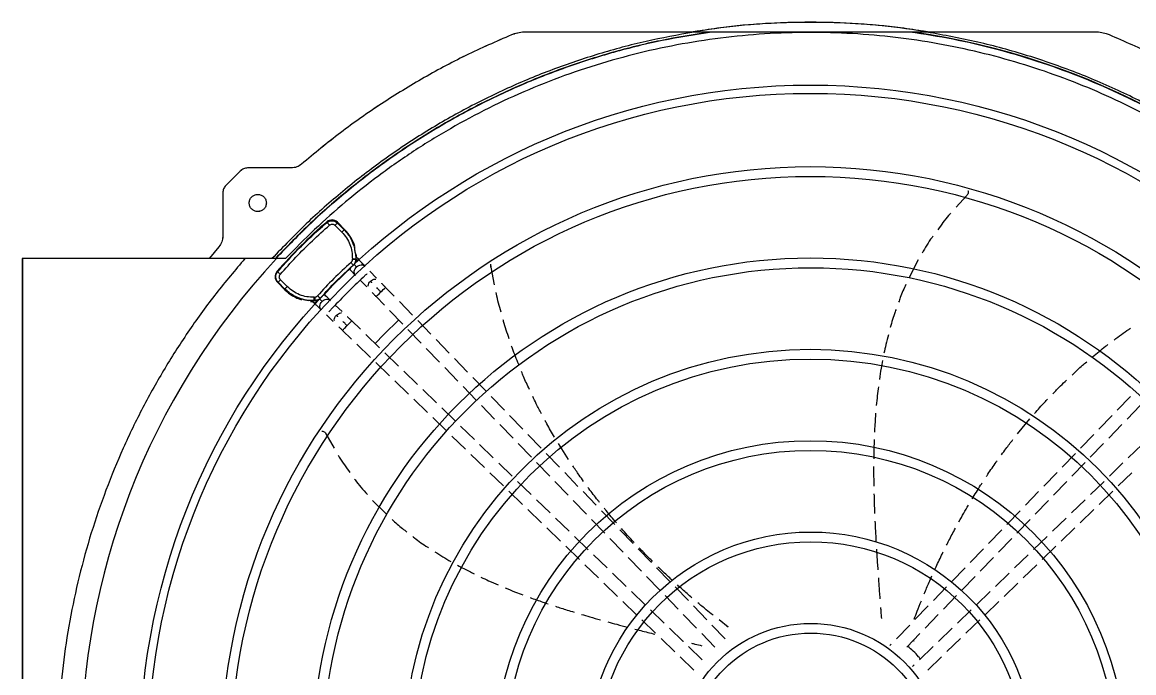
# Model space of a CAD drawing. Extents: x 5 to 331, y -33 to 175.
# Drawn here: x 110.87 to 127.45, y 65.24 to 74.94 of the extents above; entities that cross this region are included whole.
import ezdxf

# ---------------------------------------------------------------- set-up
doc = ezdxf.new("R2010")
doc.units = 0
doc.header["$MEASUREMENT"] = 0
doc.layers.get('0').update_dxf_attribs({"linetype": 'CONTINUOUS'})

msp = doc.modelspace()

# ---------------------------------------------------------------- linework, layer by layer
at = {"color": 7, "linetype": 'Continuous', "lineweight": 25}
for p, q in [((118.32955, 74.78928), (118.21006, 74.76573)), ((118.21006, 74.76573), (118.21084, 74.76573)), ((118.33033, 74.78928), (118.21084, 74.76573)), ((118.33033, 74.78928), (118.32955, 74.78928)), ((120.88704, 74.78928), (118.33033, 74.78928)), ((121.12255, 74.78928), (120.88704, 74.78928)), ((124.36323, 74.78929), (124.13639, 74.78928)), ((126.91995, 74.78928), (124.36323, 74.78928)), ((127.03944, 74.76573), (126.91995, 74.78928)), ((114.88362, 72.76383), (114.23401, 72.76383)), ((115.03688, 72.82098), (115.03766, 72.82098)), ((114.12189, 72.71772), (113.90855, 72.50437)), ((114.12267, 72.71772), (113.90933, 72.50437)), ((114.12189, 72.71772), (114.12267, 72.71772)), ((113.90933, 72.50437), (113.90855, 72.50437)), ((113.86243, 72.39304), (113.86243, 71.74342)), ((113.86243, 72.39304), (113.86321, 72.39304)), ((113.86321, 72.39304), (113.86321, 71.74342)), ((124.95526, 72.35283), (124.79747, 72.17925)), ((115.41214, 71.96044), (115.41213, 71.94897)), ((115.57256, 71.9432), (115.57246, 71.95432)), ((115.57247, 71.95432), (115.68406, 71.84273)), ((115.67273, 71.84295), (115.57256, 71.9432)), ((115.53582, 71.90878), (115.61743, 71.82709)), ((115.61743, 71.82709), (115.63752, 71.807)), ((115.68406, 71.84273), (115.67274, 71.84295)), ((113.86243, 71.74342), (113.86321, 71.74342)), ((113.80529, 71.58938), (113.6627, 71.42043)), ((113.80607, 71.58938), (113.66348, 71.42043)), ((113.80607, 71.58938), (113.80529, 71.58938)), ((115.8425, 71.48689), (115.84538, 71.40661)), ((115.8842, 71.40276), (115.85352, 71.43448)), ((110.87242, 71.4133), (110.87242, 56.59046)), ((110.87411, 71.4133), (110.87242, 71.4133)), ((110.87411, 71.4133), (110.87411, 56.59046)), ((114.19371, 71.4133), (110.87411, 71.4133)), ((113.6627, 71.42043), (113.66348, 71.42043)), ((114.6644, 71.4133), (114.19371, 71.4133)), ((114.79905, 71.4133), (114.6644, 71.4133)), ((115.79501, 71.39888), (115.79532, 71.40832)), ((115.80566, 71.3131), (115.80955, 71.31291)), ((115.8219, 71.32582), (115.80955, 71.31291)), ((115.84508, 71.39732), (115.83451, 71.3522)), ((115.84303, 71.36276), (115.8503, 71.39707)), ((115.84539, 71.40661), (115.84508, 71.39732)), ((115.8503, 71.39707), (115.84508, 71.39732)), ((115.84538, 71.40661), (115.85097, 71.4063)), ((115.85097, 71.4063), (115.8503, 71.39707)), ((117.86208, 71.28488), (117.8585, 71.32716)), ((117.86273, 71.28488), (117.85909, 71.32755)), ((117.86273, 71.28488), (117.86208, 71.28488)), ((117.9148, 71.02404), (117.86273, 71.28488)), ((124.22939, 71.39292), (124.09828, 71.13172)), ((114.67113, 71.21943), (114.68312, 71.21996)), ((116.15505, 71.12357), (116.05704, 71.2245)), ((114.67725, 71.0591), (114.68888, 71.05952)), ((114.78884, 70.94751), (114.67725, 71.0591)), ((114.78914, 70.95935), (114.68888, 71.05952)), ((114.80512, 71.01478), (114.72342, 71.09639)), ((114.78884, 70.94751), (114.78914, 70.95935)), ((114.82521, 70.99469), (114.80512, 71.01478)), ((115.91168, 71.09162), (116.01074, 70.98962)), ((116.41859, 70.85133), (116.28993, 70.9844)), ((115.22548, 70.7867), (115.14519, 70.78958)), ((115.19725, 70.77812), (115.22894, 70.74749)), ((115.22388, 70.8369), (115.23332, 70.83719)), ((115.23476, 70.787), (115.22548, 70.7867)), ((115.22552, 70.78085), (115.22548, 70.7867)), ((115.23478, 70.78154), (115.22552, 70.78085)), ((115.27988, 70.79757), (115.23476, 70.787)), ((115.23476, 70.787), (115.23478, 70.78154)), ((115.26913, 70.78885), (115.23478, 70.78154)), ((115.30609, 70.81001), (115.319, 70.82236)), ((115.319, 70.82236), (115.31899, 70.82642)), ((115.36405, 70.86463), (115.37398, 70.8772)), ((116.14841, 70.84757), (116.27474, 70.71691)), ((116.6929, 70.56763), (116.49569, 70.7716)), ((115.64298, 70.62183), (115.54054, 70.72046)), ((116.35117, 70.63787), (116.54813, 70.43417)), ((115.40769, 70.57511), (115.50905, 70.47752)), ((115.91513, 70.35899), (115.78534, 70.48449)), ((116.9663, 70.28487), (116.76962, 70.48828)), ((115.64846, 70.34302), (115.78219, 70.21371)), ((116.19884, 70.08467), (115.99495, 70.28182)), ((116.62403, 70.35567), (116.82182, 70.15111)), ((115.86139, 70.13714), (116.06522, 69.94005)), ((117.24051, 70.00128), (117.04347, 70.20506)), ((116.48183, 69.81105), (116.27832, 70.00783)), ((116.89788, 70.07244), (117.09564, 69.86792)), ((116.14393, 69.86394), (116.34801, 69.66662)), ((117.17243, 69.7885), (117.36923, 69.58496)), ((117.51384, 69.71859), (117.31686, 69.92231)), ((116.76481, 69.53743), (116.56136, 69.73415)), ((117.78838, 69.43465), (117.59119, 69.63859)), ((116.4273, 69.58995), (116.63174, 69.39227)), ((117.04786, 69.26375), (116.8436, 69.46125)), ((117.44554, 69.50604), (117.64256, 69.30228)), ((116.71108, 69.31557), (116.91446, 69.11891)), ((118.0621, 69.15157), (117.86433, 69.35611)), ((127.39824, 69.35668), (127.20001, 69.15167)), ((117.33124, 68.98975), (117.12743, 69.18681)), ((117.71979, 69.2224), (117.91681, 69.01864)), ((127.34607, 69.01954), (127.54261, 69.2228)), ((116.99403, 69.04198), (117.19797, 68.84478)), ((118.33571, 68.86859), (118.13809, 69.07298)), ((125.71293, 68.80167), (125.8955, 69.02214)), ((127.12369, 69.07273), (126.92646, 68.86875)), ((115.40076, 68.80162), (115.5223, 68.58879)), ((117.6138, 68.71654), (117.40959, 68.91399)), ((117.99329, 68.93954), (118.19056, 68.73552)), ((118.6094, 68.58553), (118.41292, 68.78873)), ((126.84961, 68.78928), (126.65254, 68.58545)), ((127.07239, 68.73648), (127.26879, 68.93961)), ((117.27741, 68.76798), (117.48155, 68.57059)), ((117.89629, 68.44339), (117.69314, 68.63982)), ((118.26672, 68.65675), (118.4639, 68.45282)), ((119.0184, 68.41619), (118.86616, 68.65633)), ((126.79804, 68.45274), (126.99599, 68.65747)), ((127.5696, 68.64053), (127.36503, 68.44272)), ((117.56029, 68.49446), (117.76469, 68.29681)), ((118.88396, 68.30158), (118.68689, 68.50539)), ((126.57598, 68.50628), (126.37904, 68.3026)), ((118.18018, 68.1689), (117.97658, 68.36576)), ((118.5404, 68.3737), (118.73796, 68.16938)), ((126.52452, 68.16986), (126.72192, 68.37402)), ((127.2857, 68.36602), (127.08294, 68.16997)), ((117.84405, 68.22008), (118.04724, 68.02362)), ((119.15825, 68.0179), (118.96083, 68.22207)), ((126.3024, 68.22333), (126.10511, 68.01929)), ((127.21433, 68.02319), (127.41881, 68.22091)), ((118.4627, 67.89573), (118.25966, 68.09205)), ((118.81391, 68.09083), (119.01136, 67.88662)), ((126.25093, 67.88691), (126.44797, 68.0907)), ((127.00277, 68.09245), (126.79929, 67.8957)), ((116.09672, 67.8073), (116.30542, 67.60108)), ((118.12743, 67.94608), (118.33146, 67.74881)), ((118.74645, 67.62137), (118.54278, 67.8183)), ((119.08828, 67.80707), (119.28492, 67.60369)), ((119.43143, 67.73537), (119.23457, 67.93896)), ((126.02746, 67.93898), (125.83045, 67.73523)), ((125.97774, 67.60437), (126.17478, 67.80815)), ((126.7199, 67.81894), (126.51605, 67.62184)), ((126.93148, 67.7497), (127.13579, 67.94725)), ((118.41077, 67.67212), (118.61502, 67.47463)), ((119.70654, 67.45084), (119.50895, 67.65519)), ((125.75314, 67.65527), (125.55573, 67.45111)), ((126.6484, 67.47598), (126.85234, 67.67318)), ((119.0295, 67.34769), (118.82497, 67.54545)), ((119.36133, 67.52468), (119.55883, 67.32042)), ((125.70346, 67.3207), (125.9004, 67.52438)), ((126.43645, 67.54488), (126.23267, 67.34784)), ((118.69393, 67.39833), (118.89777, 67.20123)), ((119.98085, 67.16714), (119.78303, 67.37174)), ((125.47901, 67.37175), (125.28184, 67.16784)), ((126.3642, 67.2012), (126.5681, 67.39835)), ((119.31259, 67.07397), (119.10894, 67.27087)), ((119.63569, 67.24092), (119.83284, 67.03703)), ((125.4296, 67.03746), (125.62653, 67.24114)), ((126.15372, 67.2715), (125.94974, 67.07427)), ((118.97785, 67.12381), (119.18211, 66.9263)), ((119.59506, 66.80084), (119.39132, 66.99783)), ((120.25532, 66.88327), (120.05752, 67.08784)), ((125.20474, 67.0881), (125.00701, 66.8836)), ((125.87123, 66.99836), (125.66692, 66.80081)), ((126.08023, 66.92661), (126.28444, 67.12408)), ((119.26069, 66.85032), (119.46541, 66.65238)), ((119.90904, 66.95822), (120.10657, 66.75392)), ((120.52943, 66.59979), (120.33175, 66.80423)), ((124.93017, 66.80413), (124.73287, 66.60008)), ((125.15586, 66.75435), (125.35282, 66.95806)), ((125.79748, 66.65322), (126.00121, 66.85022)), ((119.87823, 66.52704), (119.67506, 66.72349)), ((120.18299, 66.67489), (120.37975, 66.47139)), ((124.88257, 66.47171), (125.07906, 66.67493)), ((125.58801, 66.72451), (125.38371, 66.52697)), ((119.54527, 66.57516), (119.74915, 66.37802)), ((120.80482, 66.31497), (120.60681, 66.51976)), ((124.6554, 66.51995), (124.45808, 66.31588)), ((125.5129, 66.37806), (125.71796, 66.57633)), ((119.82868, 66.30113), (120.03363, 66.10296)), ((120.16207, 66.25259), (119.958, 66.4499)), ((120.45694, 66.39157), (120.65417, 66.18758)), ((124.60866, 66.18842), (124.80527, 66.39177)), ((125.30486, 66.45073), (125.10024, 66.25288)), ((125.22871, 66.10328), (125.4343, 66.30206)), ((120.44436, 65.97964), (120.24081, 66.17645)), ((121.08, 66.03037), (120.88101, 66.23617)), ((124.381, 66.23617), (124.18227, 66.03064)), ((125.02187, 66.1771), (124.81717, 65.97917)), ((120.11267, 66.02654), (120.31712, 65.82885)), ((120.7298, 66.10937), (120.928, 65.90437)), ((121.40082, 65.92053), (121.26291, 66.02669)), ((124.33429, 65.90466), (124.53188, 66.10902)), ((124.9446, 65.82857), (125.15001, 66.02719)), ((120.72764, 65.70574), (120.52461, 65.90205)), ((121.00457, 65.82519), (121.20103, 65.622)), ((121.35567, 65.74526), (121.15725, 65.95048)), ((121.3782, 65.93747), (121.37764, 65.93746)), ((121.39496, 65.9248), (121.40062, 65.92053)), ((121.40062, 65.92053), (121.40082, 65.92053)), ((124.10507, 65.9508), (123.90704, 65.74599)), ((124.06103, 65.62205), (124.25787, 65.82563)), ((124.73796, 65.90259), (124.53472, 65.70608)), ((120.39759, 65.75104), (120.60213, 65.55327)), ((120.72162, 65.71156), (120.73067, 65.70935)), ((123.82953, 65.66582), (123.80781, 65.64336)), ((124.66025, 65.55362), (124.86509, 65.75169)), ((120.68242, 65.47564), (120.88755, 65.2773)), ((121.01178, 65.431), (120.80761, 65.62842)), ((124.45458, 65.62859), (124.2508, 65.43155)), ((124.37536, 65.27817), (124.57989, 65.47593)), ((124.1715, 65.35488), (124.14946, 65.33356))]:
    msp.add_line(p, q, dxfattribs=at)
at = {"color": 8, "linetype": 'Continuous', "lineweight": 25}
for p, q in [((115.41213, 71.94897), (115.44269, 71.96626)), ((114.66512, 71.18847), (114.68312, 71.21996))]:
    msp.add_line(p, q, dxfattribs=at)
at = {"color": 8, "linetype": 'Continuous', "lineweight": 25, "flags": 128}
msp.add_lwpolyline([(116.14841, 70.84757), (116.14841, 70.84757), (116.15388, 70.85277), (116.16929, 70.86761), (116.19229, 70.8898), (116.21939, 70.91598)], dxfattribs=at)
for centre, radius in [((122.62434, 64.0025), 9.99706), ((122.62434, 64.00188), 9.87436), ((122.62434, 64.0025), 8.78089), ((122.62434, 64.00188), 8.63615), ((122.62434, 64.00188), 7.41998), ((122.63053, 64.00197), 7.27453), ((122.62434, 64.00188), 6.05846), ((122.62434, 64.00188), 5.9131), ((122.62434, 64.00188), 4.69694), ((122.62434, 64.00188), 4.55158), ((122.63053, 64.00188), 3.33542), ((122.63053, 64.00197), 3.18997), ((122.63053, 64.00188), 1.9739), ((122.63053, 64.00197), 1.82845)]:
    msp.add_circle(centre, radius)
at = {"color": 7, "linetype": 'Continuous', "lineweight": 25}
for centre, radius, start, end in [((122.62946, 64.00188), 10.89215, 277.952419, 82.047581), ((119.88757, 66.74401), 6.87318, 130.627956, 139.372229), ((122.62971, 64.00188), 10.88004, 137.062968, 222.937036), ((119.88745, 66.74413), 6.11879, 132.331549, 137.668674), ((122.63053, 64.00197), 9.7676, 133.117965, 136.882174), ((122.62145, 64.00471), 8.93303, 133.375025, 136.563817)]:
    msp.add_arc(centre, radius, start, end, dxfattribs=at)
at = {"color": 8, "linetype": 'Continuous', "lineweight": 25}
for centre, radius, start, end in [((111.2766, 76.10415), 6.58279, 313.923164, 314.422739), ((105.15448, 82.39508), 15.94371, 313.947463, 314.300606), ((110.61672, 75.26928), 6.45904, 315.567191, 316.07881), ((104.53379, 81.26093), 15.57976, 315.874192, 316.235605)]:
    msp.add_arc(centre, radius, start, end, dxfattribs=at)
at = {"color": 7, "linetype": 'Continuous', "lineweight": 25}
for centre, major_axis, ratio, start_param, end_param in [((115.48899, 71.87066), (0.00447, 0.11816), 0.99886585, 5.53614472, 7.02953309), ((115.26569, 71.42542), (0.5912, -0.01099), 0.99873837, 0.30489135, 0.80335741), ((115.26569, 71.42542), (0.5912, -0.01099), 0.99873837, 0.02794612, 0.08835101), ((114.76091, 71.14257), (0.11816, 0.00449), 0.99887071, 2.39506764, 3.88845871), ((115.20615, 71.36587), (-0.01094, 0.5912), 0.99873356, 2.33832043, 2.83075235), ((115.20615, 71.36587), (-0.01094, 0.5912), 0.99873356, 3.05893313, 3.11416911)]:
    msp.add_ellipse(centre, major_axis=major_axis, ratio=ratio, start_param=start_param, end_param=end_param, dxfattribs=at)
for points, knots in [([(124.40093, 74.78928), (124.16543, 74.82351), (123.69444, 74.89196), (122.98133, 74.93613), (122.26739, 74.93613), (121.55428, 74.89196), (121.08329, 74.82351), (120.84779, 74.78928)], [0, 0, 0, 0, 0.20000006, 0.40000001, 0.59999999, 0.79999994, 1, 1, 1, 1]), ([(124.33216, 74.7961), (124.21161, 74.816), (123.86957, 74.87246), (123.29985, 74.92022), (122.62659, 74.9431), (121.95332, 74.92052), (121.38233, 74.87285), (121.03902, 74.81631), (120.91721, 74.79625)], [0, 0, 0, 0, 0.10683841, 0.30314296, 0.49944752, 0.69575221, 0.89205686, 1, 1, 1, 1]), ([(120.88704, 74.78928), (120.64844, 74.74612), (120.17125, 74.65979), (119.46839, 74.4703), (118.77896, 74.23788), (118.10671, 73.9592), (117.45442, 73.63669), (116.82509, 73.27139), (116.22126, 72.86523), (115.64648, 72.41918), (115.10005, 71.93821), (114.76433, 71.58827), (114.59647, 71.4133)], [0, 0, 0, 0, 0.09999998, 0.20000011, 0.30000004, 0.40000004, 0.50000007, 0.60000006, 0.70000007, 0.80000001, 0.90000002, 1, 1, 1, 1]), ([(121.12255, 74.78928), (120.87741, 74.75009), (120.38712, 74.6717), (119.66404, 74.49077), (118.95432, 74.26445), (118.2619, 73.98922), (117.58984, 73.6676), (116.94138, 73.30071), (116.31931, 72.89057), (115.72743, 72.43823), (115.16512, 71.94897), (114.82015, 71.59186), (114.64767, 71.4133)], [0, 0, 0, 0, 0.09999995, 0.19999994, 0.30000004, 0.39999999, 0.49999996, 0.59999997, 0.69999999, 0.8, 0.89999999, 1, 1, 1, 1]), ([(121.15101, 74.78928), (120.90504, 74.75059), (120.41311, 74.67322), (119.68751, 74.49337), (118.97524, 74.26783), (118.28029, 73.99304), (117.60575, 73.67153), (116.95489, 73.30444), (116.33052, 72.89379), (115.7365, 72.44066), (115.1722, 71.95034), (114.82608, 71.59231), (114.65302, 71.4133)], [0, 0, 0, 0, 0.1, 0.20000001, 0.29999999, 0.39999993, 0.50000004, 0.6, 0.69999999, 0.80000002, 0.90000003, 1, 1, 1, 1]), ([(114.79905, 56.59046), (114.94158, 56.44473), (115.22873, 56.15113), (115.69358, 55.73996), (116.18616, 55.34943), (116.70743, 54.98464), (117.25545, 54.64746), (117.82818, 54.34085), (118.42299, 54.06732), (119.03647, 53.82928), (119.66564, 53.62844), (120.30716, 53.46623), (120.95742, 53.34368), (121.61271, 53.26137), (122.26943, 53.2194), (122.92411, 53.21749), (123.57267, 53.25488), (124.21168, 53.33036), (124.83795, 53.4423), (125.44928, 53.58902), (126.04319, 53.7685), (126.62048, 53.97962), (127.18488, 54.22311), (127.73959, 54.50102), (128.28444, 54.81468), (128.81625, 55.16388), (129.33223, 55.54832), (129.82897, 55.96698), (130.30313, 56.4184), (130.75124, 56.9003), (131.17059, 57.41053), (131.55862, 57.94653), (131.91304, 58.50532), (132.23193, 59.08367), (132.51387, 59.67827), (132.75785, 60.2858), (132.96304, 60.90217), (133.12932, 61.52377), (133.257, 62.14703), (133.34685, 62.76927), (133.39982, 63.38744), (133.41725, 64.00188), (133.39982, 64.61632), (133.34685, 65.23448), (133.257, 65.85671), (133.12932, 66.47998), (132.96304, 67.10158), (132.75785, 67.71796), (132.51388, 68.32548), (132.23194, 68.92008), (131.91305, 69.49843), (131.55863, 70.05723), (131.1706, 70.59322), (130.75126, 71.10345), (130.30314, 71.58535), (129.82898, 72.03677), (129.33224, 72.45544), (128.81626, 72.83987), (128.28446, 73.18907), (127.73961, 73.50274), (127.18489, 73.78064), (126.62049, 74.02414), (126.0432, 74.23526), (125.4493, 74.41474), (124.83797, 74.56146), (124.21169, 74.67341), (123.57268, 74.74888), (122.92412, 74.78628), (122.26944, 74.78436), (121.61273, 74.7424), (120.95743, 74.66009), (120.30717, 74.53753), (119.66565, 74.37532), (119.03649, 74.17449), (118.423, 73.93645), (117.82819, 73.66292), (117.25546, 73.35631), (116.70744, 73.01913), (116.18617, 72.65434), (115.69359, 72.26381), (115.22873, 71.85264), (114.94158, 71.55904), (114.79905, 71.4133)], [0, 0, 0, 0, 0.01189592, 0.02396584, 0.03619649, 0.04857359, 0.06108194, 0.07373471, 0.0864717, 0.09927432, 0.11212355, 0.12500004, 0.13787625, 0.15072533, 0.16352795, 0.17626509, 0.18891813, 0.20142621, 0.21380317, 0.22603385, 0.23810393, 0.25000004, 0.2618959, 0.27396585, 0.28619652, 0.29857361, 0.31108196, 0.32373474, 0.33647171, 0.34927432, 0.36212355, 0.37500004, 0.38787624, 0.40072531, 0.41352793, 0.42626506, 0.4389181, 0.45142619, 0.46380314, 0.47603381, 0.48810388, 0.50000001, 0.51189586, 0.52396581, 0.53619649, 0.54857357, 0.56108191, 0.57373469, 0.58647168, 0.59927428, 0.6121235, 0.62499999, 0.63787621, 0.65072529, 0.66352791, 0.67626502, 0.68891805, 0.70142614, 0.71380312, 0.72603376, 0.73810387, 0.74999998, 0.76189582, 0.77396578, 0.78619645, 0.79857355, 0.81108188, 0.82373468, 0.83647168, 0.84927427, 0.86212351, 0.87499998, 0.88787621, 0.90072531, 0.91352792, 0.92626504, 0.93891808, 0.95142617, 0.96380314, 0.97603381, 0.98810396, 1, 1, 1, 1]), ([(118.21006, 74.76573), (117.98127, 74.6669), (117.5237, 74.46922), (116.86312, 74.11777), (116.22562, 73.72706), (115.61262, 73.29798), (115.22879, 72.97998), (115.03688, 72.82098)], [0, 0, 0, 0, 0.1999999, 0.39999997, 0.59999992, 0.79999992, 1, 1, 1, 1]), ([(118.21084, 74.76573), (117.98205, 74.6669), (117.52448, 74.46922), (116.8639, 74.11777), (116.2264, 73.72706), (115.61341, 73.29798), (115.22957, 72.97998), (115.03766, 72.82098)], [0, 0, 0, 0, 0.1999999, 0.39999997, 0.59999992, 0.79999992, 1, 1, 1, 1]), ([(121.15101, 74.78928), (121.14402, 74.78928), (121.1347, 74.78928), (121.1258, 74.78928), (121.12317, 74.78928), (121.12275, 74.78928), (121.12255, 74.78928)], [0, 0, 0, 0, 0.63974279, 0.8525965, 0.93200225, 1, 1, 1, 1]), ([(124.10804, 74.78928), (124.06628, 74.78928), (123.97035, 74.78928), (123.80373, 74.78928), (123.63081, 74.78928), (123.45699, 74.78928), (123.28786, 74.78928), (123.09213, 74.78928), (122.86202, 74.78928), (122.63325, 74.78928), (122.42885, 74.78928), (122.2652, 74.78928), (122.12057, 74.78928), (121.98645, 74.78928), (121.86477, 74.78928), (121.75284, 74.78928), (121.61296, 74.78928), (121.45404, 74.78928), (121.28756, 74.78928), (121.19166, 74.78928), (121.15101, 74.78928)], [0, 0, 0, 0, 0.04324317, 0.09933434, 0.16898775, 0.21860555, 0.2752728, 0.34015491, 0.4166497, 0.50809633, 0.57162648, 0.62346281, 0.67367881, 0.71796208, 0.75916534, 0.79680324, 0.83124432, 0.90075693, 0.95793437, 1, 1, 1, 1]), ([(124.10803, 53.21449), (124.32246, 53.24765), (124.75131, 53.31399), (125.3856, 53.462), (126.01043, 53.64489), (126.62307, 53.86551), (127.22148, 54.12215), (127.80348, 54.41412), (128.367, 54.74033), (128.91002, 55.09962), (129.43062, 55.49071), (129.92692, 55.9122), (130.39715, 56.36259), (130.83964, 56.84026), (131.2528, 57.34351), (131.63516, 57.87055), (131.98536, 58.41949), (132.30213, 58.98837), (132.58436, 59.57515), (132.83102, 60.17775), (133.04126, 60.79401), (133.21429, 61.42172), (133.34952, 62.05865), (133.44646, 62.70253), (133.50477, 63.35104), (133.52423, 64.00188), (133.50477, 64.65271), (133.44647, 65.30123), (133.34953, 65.9451), (133.2143, 66.58203), (133.04126, 67.20975), (132.83103, 67.826), (132.58436, 68.4286), (132.30214, 69.01539), (131.98536, 69.58427), (131.63517, 70.1332), (131.25281, 70.66024), (130.83965, 71.1635), (130.39716, 71.64117), (129.92692, 72.09156), (129.43063, 72.51305), (128.91003, 72.90414), (128.36701, 73.26343), (127.80349, 73.58964), (127.22149, 73.88161), (126.62308, 74.13825), (126.01044, 74.35887), (125.38561, 74.54176), (124.75132, 74.68977), (124.32247, 74.75611), (124.10804, 74.78928)], [0, 0, 0, 0, 0.02083334, 0.04166665, 0.06250003, 0.08333335, 0.10416665, 0.125, 0.1458333, 0.16666668, 0.18749997, 0.20833336, 0.22916668, 0.25000001, 0.27083332, 0.29166664, 0.31250001, 0.33333334, 0.35416664, 0.37499996, 0.39583334, 0.41666666, 0.43749998, 0.4583333, 0.47916665, 0.5, 0.5208333, 0.54166664, 0.5625, 0.58333332, 0.60416664, 0.62499998, 0.64583333, 0.66666665, 0.68749999, 0.70833331, 0.72916664, 0.74999997, 0.77083333, 0.79166666, 0.81249999, 0.83333331, 0.85416669, 0.875, 0.89583335, 0.91666666, 0.9375, 0.95833334, 0.97916668, 1, 1, 1, 1]), ([(124.13639, 74.78928), (124.13619, 74.78928), (124.13575, 74.78928), (124.13308, 74.78928), (124.1242, 74.78928), (124.11494, 74.78928), (124.10804, 74.78928)], [0, 0, 0, 0, 0.0693699, 0.15028831, 0.36656205, 1, 1, 1, 1]), ([(124.36324, 53.21448), (124.6161, 53.26052), (125.12182, 53.35262), (125.86566, 53.55812), (126.59399, 53.81173), (127.30241, 54.11708), (127.9876, 54.47133), (128.6461, 54.87308), (129.27465, 55.32022), (129.8701, 55.81057), (130.42952, 56.34168), (130.95009, 56.9109), (131.42925, 57.51539), (131.86461, 58.15217), (132.25399, 58.81805), (132.59546, 59.50972), (132.88733, 60.22374), (133.12813, 60.95656), (133.31668, 61.70454), (133.45203, 62.46394), (133.53351, 63.231), (133.56071, 64.00189), (133.53351, 64.77278), (133.45202, 65.53984), (133.31667, 66.29924), (133.12813, 67.04722), (132.88732, 67.78004), (132.59545, 68.49406), (132.25398, 69.18573), (131.8646, 69.85161), (131.42924, 70.48838), (130.95008, 71.09288), (130.4295, 71.6621), (129.87009, 72.1932), (129.27463, 72.68355), (128.64608, 73.1307), (127.98758, 73.53244), (127.30239, 73.8867), (126.59397, 74.19204), (125.86564, 74.44565), (125.1218, 74.65115), (124.61608, 74.74324), (124.36323, 74.78929)], [0, 0, 0, 0, 0.02500002, 0.05000002, 0.07500002, 0.10000003, 0.12499999, 0.15000004, 0.17499999, 0.20000003, 0.22500003, 0.25, 0.27500001, 0.30000002, 0.325, 0.35000002, 0.375, 0.4, 0.42500002, 0.45000001, 0.47500003, 0.50000003, 0.52499999, 0.55000001, 0.57500001, 0.6, 0.62500003, 0.65, 0.67500002, 0.70000003, 0.72500002, 0.75000002, 0.77499999, 0.80000001, 0.825, 0.85000003, 0.87500003, 0.89999998, 0.92500001, 0.95, 0.975, 1, 1, 1, 1]), ([(130.21263, 72.82098), (130.02071, 72.97998), (129.63688, 73.29798), (129.02388, 73.72706), (128.38638, 74.11777), (127.7258, 74.46922), (127.26823, 74.6669), (127.03944, 74.76573)], [0, 0, 0, 0, 0.20000021, 0.40000034, 0.60000016, 0.8000001, 1, 1, 1, 1]), ([(114.23323, 72.76383), (114.21241, 72.76161), (114.17077, 72.75717), (114.13818, 72.73087), (114.12189, 72.71772)], [0, 0, 0, 0, 0.50000166, 1, 1, 1, 1]), ([(114.23401, 72.76383), (114.21319, 72.76161), (114.17155, 72.75717), (114.13896, 72.73087), (114.12267, 72.71772)], [0, 0, 0, 0, 0.50000166, 1, 1, 1, 1]), ([(115.03688, 72.82098), (115.01377, 72.80454), (114.96755, 72.77167), (114.91108, 72.76645), (114.88284, 72.76383)], [0, 0, 0, 0, 0.50000064, 1, 1, 1, 1]), ([(115.03766, 72.82098), (115.01455, 72.80454), (114.96833, 72.77167), (114.91186, 72.76645), (114.88362, 72.76383)], [0, 0, 0, 0, 0.50000064, 1, 1, 1, 1]), ([(113.90855, 72.50437), (113.89539, 72.48808), (113.86909, 72.4555), (113.86465, 72.41386), (113.86243, 72.39304)], [0, 0, 0, 0, 0.50000041, 1, 1, 1, 1]), ([(113.90933, 72.50437), (113.89618, 72.48808), (113.86987, 72.4555), (113.86543, 72.41386), (113.86321, 72.39304)], [0, 0, 0, 0, 0.50000041, 1, 1, 1, 1]), ([(114.25674, 72.24218), (114.25866, 72.25895), (114.26252, 72.29249), (114.29214, 72.33514), (114.33449, 72.36363), (114.38486, 72.37364), (114.43523, 72.36363), (114.47758, 72.33514), (114.50721, 72.29249), (114.51106, 72.25895), (114.51299, 72.24218)], [0, 0, 0, 0, 0.12499956, 0.25000013, 0.3750003, 0.49999928, 0.6249997, 0.74999987, 0.87500044, 1, 1, 1, 1]), ([(114.38408, 72.37031), (114.40087, 72.36838), (114.43445, 72.36453), (114.4768, 72.3349), (114.50643, 72.29255), (114.51028, 72.25897), (114.51221, 72.24218)], [0, 0, 0, 0, 0.25000048, 0.50000045, 0.75000125, 1, 1, 1, 1]), ([(124.97401, 72.42505), (124.97441, 72.42423), (124.97844, 72.41604), (124.97917, 72.39786), (124.97257, 72.37282), (124.96125, 72.35974), (124.95526, 72.35283)], [0, 0, 0, 0, 0.03441779, 0.34674817, 0.65470446, 1, 1, 1, 1]), ([(114.51299, 72.24218), (114.51106, 72.22541), (114.50721, 72.19187), (114.47758, 72.14922), (114.43523, 72.12073), (114.38486, 72.11072), (114.33449, 72.12073), (114.29214, 72.14922), (114.26252, 72.19187), (114.25866, 72.22541), (114.25674, 72.24218)], [0, 0, 0, 0, 0.1250002, 0.2500007, 0.37500038, 0.50000072, 0.62499962, 0.7499993, 0.8749998, 1, 1, 1, 1]), ([(114.51221, 72.24218), (114.51028, 72.22539), (114.50643, 72.19181), (114.4768, 72.14946), (114.43445, 72.11983), (114.40087, 72.11598), (114.38408, 72.11406)], [0, 0, 0, 0, 0.25000004, 0.50000067, 0.74999968, 1, 1, 1, 1]), ([(114.68312, 71.21996), (114.75927, 71.30523), (114.91169, 71.47594), (115.15623, 71.72048), (115.32688, 71.87285), (115.41213, 71.94897)], [0, 0, 0, 0, 0.3331343, 0.66686589, 1, 1, 1, 1]), ([(115.41213, 71.94897), (115.41347, 71.94882), (115.41625, 71.9485), (115.42659, 71.94031), (115.44, 71.92748), (115.44973, 71.91672), (115.45443, 71.91153)], [0, 0, 0, 0, 0.24124759, 0.5000535, 0.75883517, 1, 1, 1, 1]), ([(115.44269, 71.96626), (115.44589, 71.96823), (115.46096, 71.97748), (115.49468, 71.97933), (115.53788, 71.97117), (115.561, 71.95252), (115.57256, 71.9432)], [0, 0, 0, 0, 0.07982092, 0.37603922, 0.68793948, 1, 1, 1, 1]), ([(115.57256, 71.9432), (115.57177, 71.94269), (115.5702, 71.94166), (115.56179, 71.93397), (115.55008, 71.92281), (115.54057, 71.91346), (115.53582, 71.90878)], [0, 0, 0, 0, 0.24999781, 0.4999966, 0.74999464, 1, 1, 1, 1]), ([(124.71431, 72.08776), (124.70429, 72.07688), (124.63455, 72.00115), (124.57525, 71.91621), (124.52447, 71.84347)], [0, 0, 0, 0, 0.14368106, 1, 1, 1, 1]), ([(114.72068, 71.17778), (114.79708, 71.26344), (114.9504, 71.43536), (115.19657, 71.68152), (115.36861, 71.83498), (115.45443, 71.91153)], [0, 0, 0, 0, 0.33231734, 0.66694618, 1, 1, 1, 1]), ([(115.45443, 71.91153), (115.4606, 71.91579), (115.47291, 71.92429), (115.49572, 71.92766), (115.51691, 71.92279), (115.52977, 71.91465), (115.53512, 71.90946), (115.53582, 71.90878)], [0, 0, 0, 0, 0.25091397, 0.50051854, 0.74979511, 0.96749927, 1, 1, 1, 1]), ([(115.67273, 71.84294), (115.67212, 71.84225), (115.67091, 71.84087), (115.66297, 71.8327), (115.65163, 71.82118), (115.64222, 71.81173), (115.63752, 71.807)], [0, 0, 0, 0, 0.24999731, 0.49999831, 0.74999837, 1, 1, 1, 1]), ([(115.63752, 71.807), (115.662, 71.77949), (115.71096, 71.72447), (115.76081, 71.62524), (115.79238, 71.51877), (115.79434, 71.44514), (115.79532, 71.40832)], [0, 0, 0, 0, 0.25000109, 0.50000186, 0.75000125, 1, 1, 1, 1]), ([(115.67274, 71.84295), (115.70913, 71.80095), (115.78025, 71.71886), (115.81302, 71.61539), (115.82902, 71.56487)], [0, 0, 0, 0, 0.51171113, 1, 1, 1, 1]), ([(113.86243, 71.74342), (113.85982, 71.71518), (113.8546, 71.65871), (113.82172, 71.61249), (113.80529, 71.58938)], [0, 0, 0, 0, 0.50000159, 1, 1, 1, 1]), ([(113.86321, 71.74342), (113.8606, 71.71518), (113.85538, 71.65871), (113.8225, 71.61249), (113.80607, 71.58938)], [0, 0, 0, 0, 0.50000159, 1, 1, 1, 1]), ([(124.45084, 71.74614), (124.4465, 71.74045), (124.38592, 71.66093), (124.33655, 71.57331), (124.2907, 71.49196)], [0, 0, 0, 0, 0.07155229, 1, 1, 1, 1]), ([(115.82444, 71.58993), (115.82439, 71.58913), (115.8243, 71.58755), (115.82614, 71.57842), (115.82805, 71.56941), (115.82902, 71.56487)], [0, 0, 0, 0, 0.33193195, 0.66326367, 1, 1, 1, 1]), ([(115.8425, 71.48689), (115.84142, 71.49316), (115.83925, 71.50581), (115.8363, 71.52062), (115.83492, 71.52891), (115.83434, 71.53245), (115.83327, 71.53905), (115.83152, 71.55093), (115.82999, 71.55946), (115.82902, 71.56487)], [0, 0, 0, 0, 0.25661281, 0.51806618, 0.53325025, 0.55988078, 0.64746757, 0.77621634, 1, 1, 1, 1]), ([(115.8425, 71.48689), (115.84318, 71.48174), (115.84444, 71.47224), (115.84581, 71.46282), (115.8464, 71.46195), (115.84671, 71.4615)], [0, 0, 0, 0, 0.36680935, 0.67605527, 1, 1, 1, 1]), ([(115.85097, 71.4063), (115.85156, 71.41436), (115.85239, 71.42582), (115.8533, 71.43255), (115.85381, 71.43442), (115.85412, 71.43366), (115.85418, 71.43351)], [0, 0, 0, 0, 0.51522168, 0.73302307, 0.94554613, 1, 1, 1, 1]), ([(114.19371, 71.4133), (114.0482, 71.24183), (113.75717, 70.8989), (113.3608, 70.35243), (112.99568, 69.78496), (112.66591, 69.1961), (112.37193, 68.58863), (112.11501, 67.96458), (111.89601, 67.32622), (111.71574, 66.67587), (111.57486, 66.01586), (111.47386, 65.34859), (111.41312, 64.67645), (111.39284, 64.00188), (111.41312, 63.32731), (111.47386, 62.65518), (111.57486, 61.9879), (111.71574, 61.3279), (111.89601, 60.67754), (112.11501, 60.03919), (112.37193, 59.41513), (112.66591, 58.80766), (112.99568, 58.2188), (113.3608, 57.65133), (113.75717, 57.10487), (114.0482, 56.76193), (114.19371, 56.59046)], [0, 0, 0, 0, 0.04166667, 0.08333333, 0.125, 0.16666666, 0.20833334, 0.25000002, 0.29166668, 0.33333335, 0.375, 0.41666669, 0.45833337, 0.49999998, 0.54166666, 0.58333334, 0.62500004, 0.66666665, 0.70833332, 0.75000002, 0.7916667, 0.83333334, 0.87500001, 0.91666668, 0.95833336, 1, 1, 1, 1]), ([(113.6627, 71.42043), (113.66171, 71.41938), (113.65973, 71.41727), (113.65598, 71.41505), (113.65187, 71.41358), (113.64898, 71.41339), (113.64754, 71.4133)], [0, 0, 0, 0, 0.24999722, 0.50001231, 0.75000717, 1, 1, 1, 1]), ([(113.66348, 71.42043), (113.66249, 71.41938), (113.66051, 71.41727), (113.65676, 71.41505), (113.65265, 71.41358), (113.64976, 71.41339), (113.64832, 71.4133)], [0, 0, 0, 0, 0.24999722, 0.50001231, 0.75000717, 1, 1, 1, 1]), ([(115.77495, 71.35611), (115.68807, 71.27673), (115.5143, 71.11796), (115.3555, 70.94416), (115.2761, 70.85726)], [0, 0, 0, 0, 0.4999997, 1, 1, 1, 1]), ([(115.31899, 70.82642), (115.39649, 70.91116), (115.5515, 71.08064), (115.72094, 71.23561), (115.80567, 71.3131)], [0, 0, 0, 0, 0.49999965, 1, 1, 1, 1]), ([(115.80955, 71.31291), (115.8005, 71.30463), (115.78353, 71.2891), (115.76479, 71.27096), (115.75358, 71.25936), (115.75063, 71.25514), (115.75531, 71.25802), (115.76336, 71.26459), (115.76694, 71.26751)], [0, 0, 0, 0, 0.19240458, 0.36103715, 0.5299223, 0.69814348, 0.86580396, 1, 1, 1, 1]), ([(115.79501, 71.39888), (115.79465, 71.39487), (115.79391, 71.38679), (115.78962, 71.37531), (115.78353, 71.36468), (115.7778, 71.35895), (115.77495, 71.35611)], [0, 0, 0, 0, 0.24785245, 0.49943723, 0.75122252, 1, 1, 1, 1]), ([(115.80567, 71.3131), (115.80556, 71.31422), (115.80533, 71.31655), (115.7987, 71.32672), (115.78824, 71.34049), (115.77928, 71.35102), (115.77495, 71.35611)], [0, 0, 0, 0, 0.24184893, 0.49997502, 0.75811393, 1, 1, 1, 1]), ([(115.84508, 71.39732), (115.84409, 71.39735), (115.84209, 71.3974), (115.83073, 71.39776), (115.81474, 71.39826), (115.80159, 71.39868), (115.79501, 71.39888)], [0, 0, 0, 0, 0.2500023, 0.50000704, 0.75000099, 1, 1, 1, 1]), ([(115.79532, 71.40832), (115.8019, 71.4081), (115.81504, 71.40767), (115.83103, 71.40713), (115.84239, 71.40673), (115.84439, 71.40665), (115.84538, 71.40661)], [0, 0, 0, 0, 0.25000102, 0.4999912, 0.75000097, 1, 1, 1, 1]), ([(115.84303, 71.36276), (115.83934, 71.35408), (115.83386, 71.34123), (115.82483, 71.3296), (115.8219, 71.32582)], [0, 0, 0, 0, 0.67541601, 1, 1, 1, 1]), ([(115.85799, 71.28856), (115.8524, 71.29433), (115.84238, 71.30466), (115.82817, 71.31934), (115.8219, 71.32582)], [0, 0, 0, 0, 0.55832305, 1, 1, 1, 1]), ([(115.98376, 71.29995), (115.97753, 71.30638), (115.96507, 71.31922), (115.94047, 71.3446), (115.91318, 71.37279), (115.89386, 71.39277), (115.8842, 71.40276)], [0, 0, 0, 0, 0.25001089, 0.49988766, 0.74982334, 1, 1, 1, 1]), ([(114.68888, 71.05952), (114.67958, 71.07105), (114.66092, 71.09417), (114.65273, 71.13766), (114.65453, 71.17114), (114.66354, 71.18588), (114.66512, 71.18847)], [0, 0, 0, 0, 0.31380843, 0.62915586, 0.93487854, 1, 1, 1, 1]), ([(114.68312, 71.21996), (114.68329, 71.21863), (114.68364, 71.21589), (114.69187, 71.2056), (114.70472, 71.19221), (114.71549, 71.18248), (114.72068, 71.17778)], [0, 0, 0, 0, 0.24106872, 0.49981181, 0.75865519, 1, 1, 1, 1]), ([(114.72342, 71.09639), (114.72275, 71.09707), (114.72015, 71.09976), (114.71554, 71.10569), (114.70878, 71.11798), (114.70455, 71.1365), (114.70791, 71.1593), (114.71642, 71.17161), (114.72068, 71.17778)], [0, 0, 0, 0, 0.0321963, 0.12542628, 0.25076893, 0.49987265, 0.74927839, 1, 1, 1, 1]), ([(115.75034, 71.25801), (115.75933, 71.24871), (115.77731, 71.23013), (115.80245, 71.20416), (115.82511, 71.18077), (115.83674, 71.1688), (115.84255, 71.1628)], [0, 0, 0, 0, 0.25002291, 0.49999734, 0.7498781, 1, 1, 1, 1]), ([(115.95435, 71.13181), (115.95802, 71.13556), (115.96653, 71.14427), (115.97674, 71.15448), (115.98256, 71.16029)], [0, 0, 0, 0, 0.43084232, 1, 1, 1, 1]), ([(115.98256, 71.16029), (115.98924, 71.16615), (116.00093, 71.17638), (116.01093, 71.18474), (116.01521, 71.18832)], [0, 0, 0, 0, 0.57227488, 1, 1, 1, 1]), ([(114.68888, 71.05952), (114.68941, 71.06032), (114.69047, 71.06193), (114.6982, 71.07037), (114.70938, 71.08212), (114.71874, 71.09163), (114.72342, 71.09639)], [0, 0, 0, 0, 0.24999904, 0.49999595, 0.75000096, 1, 1, 1, 1]), ([(114.78914, 70.95935), (114.78984, 70.95997), (114.79126, 70.96121), (114.79946, 70.96919), (114.81102, 70.98057), (114.82048, 70.98998), (114.82521, 70.99469)], [0, 0, 0, 0, 0.25000356, 0.50000519, 0.75000254, 1, 1, 1, 1]), ([(115.06721, 70.80306), (115.01669, 70.81907), (114.91322, 70.85184), (114.83114, 70.92296), (114.78914, 70.95935)], [0, 0, 0, 0, 0.48829051, 1, 1, 1, 1]), ([(115.22388, 70.8369), (115.18707, 70.83788), (115.11344, 70.83983), (115.00697, 70.8714), (114.90774, 70.92125), (114.85272, 70.97021), (114.82521, 70.99469)], [0, 0, 0, 0, 0.24999666, 0.49999476, 0.74999622, 1, 1, 1, 1]), ([(116.21939, 70.91598), (116.20765, 70.92812), (116.18669, 70.9498), (116.1666, 70.97055), (116.15776, 70.97969)], [0, 0, 0, 0, 0.56005265, 1, 1, 1, 1]), ([(116.28993, 70.9844), (116.28032, 70.99433), (116.26112, 71.01418), (116.24133, 71.03464), (116.23268, 71.04356), (116.23204, 71.04422)], [0, 0, 0, 0, 0.48095741, 0.96160191, 1, 1, 1, 1]), ([(124.0475, 71.02852), (124.01886, 70.96332), (123.98026, 70.87543), (123.94805, 70.78489), (123.93974, 70.76151)], [0, 0, 0, 0, 0.74172959, 1, 1, 1, 1]), ([(115.06721, 70.80306), (115.06221, 70.80412), (115.05219, 70.80623), (115.04386, 70.80781), (115.04258, 70.80762), (115.04206, 70.80755)], [0, 0, 0, 0, 0.37193442, 0.74511465, 1, 1, 1, 1]), ([(115.06721, 70.80307), (115.07264, 70.80211), (115.08394, 70.80011), (115.09731, 70.79817), (115.11149, 70.7958), (115.1263, 70.79286), (115.13894, 70.79067), (115.14519, 70.78958)], [0, 0, 0, 0, 0.22404426, 0.46649066, 0.48174737, 0.74327728, 1, 1, 1, 1]), ([(115.17049, 70.78528), (115.17018, 70.78555), (115.16958, 70.78611), (115.16196, 70.78731), (115.15316, 70.7885), (115.14696, 70.78934), (115.14519, 70.78958)], [0, 0, 0, 0, 0.2874658, 0.5741785, 0.87830158, 1, 1, 1, 1]), ([(115.19822, 70.7775), (115.19805, 70.77757), (115.19728, 70.77789), (115.19917, 70.77843), (115.20596, 70.77939), (115.21745, 70.78025), (115.22552, 70.78085)], [0, 0, 0, 0, 0.05855601, 0.26998232, 0.486979, 1, 1, 1, 1]), ([(115.22548, 70.7867), (115.22546, 70.78771), (115.2254, 70.78973), (115.22504, 70.80114), (115.22453, 70.81716), (115.2241, 70.83032), (115.22388, 70.8369)], [0, 0, 0, 0, 0.25000843, 0.49999966, 0.75000051, 1, 1, 1, 1]), ([(115.23332, 70.83719), (115.23733, 70.83756), (115.24542, 70.83829), (115.2569, 70.84258), (115.26753, 70.84868), (115.27326, 70.85441), (115.2761, 70.85726)], [0, 0, 0, 0, 0.24780161, 0.49941755, 0.75118332, 1, 1, 1, 1]), ([(115.23332, 70.83719), (115.23352, 70.83061), (115.23393, 70.81746), (115.2344, 70.80143), (115.23472, 70.79003), (115.23474, 70.78801), (115.23476, 70.787)], [0, 0, 0, 0, 0.25000549, 0.50000929, 0.7500047, 1, 1, 1, 1]), ([(115.26913, 70.78885), (115.27595, 70.79166), (115.28879, 70.79695), (115.30056, 70.80584), (115.30609, 70.81001)], [0, 0, 0, 0, 0.53089287, 1, 1, 1, 1]), ([(115.2761, 70.85726), (115.28119, 70.85293), (115.29171, 70.84396), (115.30545, 70.83347), (115.31558, 70.8268), (115.31788, 70.82654), (115.31899, 70.82642)], [0, 0, 0, 0, 0.24189056, 0.50002979, 0.75816067, 1, 1, 1, 1]), ([(115.34342, 70.77399), (115.33763, 70.77956), (115.32727, 70.78955), (115.31257, 70.80374), (115.30609, 70.81001)], [0, 0, 0, 0, 0.55832148, 1, 1, 1, 1]), ([(115.37453, 70.87896), (115.37467, 70.87927), (115.37531, 70.88067), (115.36886, 70.87485), (115.3557, 70.86179), (115.33798, 70.84318), (115.32487, 70.8288), (115.319, 70.82236)], [0, 0, 0, 0, 0.06918608, 0.31251323, 0.55640298, 0.8012015, 1, 1, 1, 1]), ([(115.46874, 70.7896), (115.46275, 70.79537), (115.45078, 70.80689), (115.42743, 70.82943), (115.4015, 70.85447), (115.38295, 70.8724), (115.37367, 70.88136)], [0, 0, 0, 0, 0.25000422, 0.4998488, 0.74986433, 1, 1, 1, 1]), ([(116.09139, 70.90649), (116.09179, 70.90608), (116.10018, 70.89742), (116.11968, 70.87727), (116.13883, 70.85747), (116.14841, 70.84757)], [0, 0, 0, 0, 0.02429164, 0.51190961, 1, 1, 1, 1]), ([(118.01355, 70.61452), (117.9873, 70.70448), (117.95893, 70.80173), (117.93944, 70.90049), (117.93798, 70.90789)], [0, 0, 0, 0, 0.92498512, 1, 1, 1, 1]), ([(115.22894, 70.74749), (115.23895, 70.73781), (115.25897, 70.71846), (115.28727, 70.69112), (115.31279, 70.66649), (115.32574, 70.65402), (115.33221, 70.64779)], [0, 0, 0, 0, 0.25006193, 0.49995968, 0.74987819, 1, 1, 1, 1]), ([(115.44417, 70.61727), (115.44776, 70.62156), (115.45614, 70.63158), (115.46637, 70.64327), (115.47222, 70.64996)], [0, 0, 0, 0, 0.42769067, 1, 1, 1, 1]), ([(115.47222, 70.64996), (115.47804, 70.65577), (115.48824, 70.66599), (115.49693, 70.67448), (115.50068, 70.67814)], [0, 0, 0, 0, 0.56926594, 1, 1, 1, 1]), ([(123.9015, 70.65607), (123.89697, 70.64367), (123.86479, 70.55551), (123.83617, 70.46469), (123.81575, 70.38544), (123.81548, 70.38437)], [0, 0, 0, 0, 0.13901916, 0.98836936, 1, 1, 1, 1]), ([(115.71714, 70.41373), (115.705, 70.42547), (115.68332, 70.44643), (115.66254, 70.4665), (115.6534, 70.47533)], [0, 0, 0, 0, 0.56005914, 1, 1, 1, 1]), ([(115.78534, 70.48449), (115.77539, 70.49411), (115.75551, 70.51333), (115.734, 70.53411), (115.72411, 70.54364), (115.72246, 70.54524)], [0, 0, 0, 0, 0.45460416, 0.90890038, 1, 1, 1, 1]), ([(118.1346, 70.21753), (118.10385, 70.30345), (118.07023, 70.39739), (118.0453, 70.49344), (118.04317, 70.50164)], [0, 0, 0, 0, 0.91463814, 1, 1, 1, 1]), ([(115.59234, 70.39724), (115.60104, 70.38884), (115.61897, 70.37153), (115.63847, 70.35268), (115.64851, 70.34298)], [0, 0, 0, 0, 0.48537318, 1, 1, 1, 1]), ([(123.78801, 70.27793), (123.77487, 70.2291), (123.75021, 70.13749), (123.73093, 70.04459), (123.72192, 70.00121)], [0, 0, 0, 0, 0.53302143, 1, 1, 1, 1]), ([(127.15395, 70.19894), (127.22546, 70.25414), (127.30444, 70.31512), (127.38812, 70.3685), (127.39606, 70.37355)], [0, 0, 0, 0, 0.9052251, 1, 1, 1, 1]), ([(118.27651, 69.83335), (118.24311, 69.91187), (118.20451, 70.00262), (118.17432, 70.09607), (118.17025, 70.10867)], [0, 0, 0, 0, 0.86519445, 1, 1, 1, 1]), ([(126.83311, 69.94607), (126.89656, 70.00127), (126.97063, 70.06572), (127.04984, 70.12302), (127.0612, 70.13123)], [0, 0, 0, 0, 0.85662034, 1, 1, 1, 1]), ([(123.70047, 69.89256), (123.69307, 69.85414), (123.67519, 69.76123), (123.66149, 69.66761), (123.65346, 69.61271)], [0, 0, 0, 0, 0.41362392, 1, 1, 1, 1]), ([(126.52777, 69.67733), (126.57883, 69.72702), (126.64866, 69.79498), (126.72404, 69.85623), (126.7443, 69.8727)], [0, 0, 0, 0, 0.73116059, 1, 1, 1, 1]), ([(118.43684, 69.46239), (118.40522, 69.52657), (118.36223, 69.61382), (118.32731, 69.70426), (118.31807, 69.72818)], [0, 0, 0, 0, 0.73556522, 1, 1, 1, 1]), ([(123.63872, 69.50352), (123.63281, 69.45875), (123.62043, 69.3651), (123.61197, 69.27101), (123.60755, 69.22189)], [0, 0, 0, 0, 0.47798608, 1, 1, 1, 1]), ([(126.23989, 69.39778), (126.27738, 69.43755), (126.34358, 69.50779), (126.41476, 69.57267), (126.44564, 69.60081)], [0, 0, 0, 0, 0.56623899, 1, 1, 1, 1]), ([(118.61476, 69.10043), (118.58805, 69.14919), (118.54168, 69.23385), (118.50195, 69.32159), (118.4851, 69.35879)], [0, 0, 0, 0, 0.57600757, 1, 1, 1, 1]), ([(125.96841, 69.10467), (126.01783, 69.16175), (126.08059, 69.23427), (126.14751, 69.30267), (126.16175, 69.31723)], [0, 0, 0, 0, 0.78724041, 1, 1, 1, 1]), ([(118.80903, 68.75294), (118.76976, 68.81795), (118.72036, 68.89975), (118.67613, 68.98422), (118.66705, 69.00156)], [0, 0, 0, 0, 0.79481491, 1, 1, 1, 1]), ([(123.59784, 69.11051), (123.59327, 69.0523), (123.58584, 68.95765), (123.58169, 68.86283), (123.5801, 68.82633)], [0, 0, 0, 0, 0.61508368, 1, 1, 1, 1]), ([(115.3385, 68.84185), (115.33919, 68.84195), (115.34801, 68.84319), (115.36531, 68.83826), (115.38709, 68.82426), (115.39603, 68.80945), (115.40076, 68.80162)], [0, 0, 0, 0, 0.02637562, 0.3413106, 0.65183459, 1, 1, 1, 1]), ([(123.57485, 68.71387), (123.57244, 68.64276), (123.56921, 68.54724), (123.56849, 68.45169), (123.5683, 68.42727)], [0, 0, 0, 0, 0.74440751, 1, 1, 1, 1]), ([(125.47425, 68.48752), (125.4963, 68.51827), (125.55151, 68.59525), (125.61007, 68.6697), (125.64524, 68.71441)], [0, 0, 0, 0, 0.39944591, 1, 1, 1, 1]), ([(115.58473, 68.47947), (115.58994, 68.47025), (115.64031, 68.38109), (115.7026, 68.29898), (115.75845, 68.22537)], [0, 0, 0, 0, 0.10339207, 1, 1, 1, 1]), ([(119.24362, 68.09198), (119.22086, 68.1229), (119.16486, 68.19898), (119.11228, 68.27747), (119.08107, 68.32406)], [0, 0, 0, 0, 0.40642054, 1, 1, 1, 1]), ([(123.56719, 68.31331), (123.56719, 68.31321), (123.56645, 68.24918), (123.56739, 68.15218), (123.56925, 68.05534), (123.56988, 68.0224)], [0, 0, 0, 0, 0.00104442, 0.66025061, 1, 1, 1, 1]), ([(125.24844, 68.16363), (125.25641, 68.17581), (125.30361, 68.24799), (125.35702, 68.32625), (125.40413, 68.39098), (125.40883, 68.39744)], [0, 0, 0, 0, 0.15458064, 0.9155957, 1, 1, 1, 1]), ([(115.82804, 68.12556), (115.83013, 68.12256), (115.88708, 68.04061), (115.95516, 67.96679), (116.02075, 67.89568)], [0, 0, 0, 0, 0.03663548, 1, 1, 1, 1]), ([(119.4821, 67.77701), (119.47257, 67.78886), (119.41811, 67.85653), (119.36022, 67.93143), (119.31365, 67.99564), (119.30938, 68.00152)], [0, 0, 0, 0, 0.16161629, 0.92321009, 1, 1, 1, 1]), ([(125.03719, 67.83111), (125.07843, 67.89887), (125.12732, 67.9792), (125.17961, 68.05867), (125.1878, 68.07111)], [0, 0, 0, 0, 0.84343876, 1, 1, 1, 1]), ([(123.57206, 67.90834), (123.57331, 67.86117), (123.57591, 67.76321), (123.57992, 67.6653), (123.582, 67.61455)], [0, 0, 0, 0, 0.48157207, 1, 1, 1, 1]), ([(119.73301, 67.47349), (119.68091, 67.5341), (119.6194, 67.60565), (119.55977, 67.6802), (119.55066, 67.69161)], [0, 0, 0, 0, 0.84707943, 1, 1, 1, 1]), ([(124.84003, 67.48977), (124.8636, 67.53269), (124.90869, 67.61478), (124.95809, 67.69769), (124.98166, 67.73725)], [0, 0, 0, 0, 0.52277898, 1, 1, 1, 1]), ([(116.38704, 67.52262), (116.43793, 67.47732), (116.50989, 67.41328), (116.58637, 67.35453), (116.60876, 67.33733)], [0, 0, 0, 0, 0.70723301, 1, 1, 1, 1]), ([(123.58704, 67.49804), (123.58928, 67.44946), (123.59387, 67.34983), (123.59966, 67.25027), (123.60263, 67.19924)], [0, 0, 0, 0, 0.48754648, 1, 1, 1, 1]), ([(119.99691, 67.18046), (119.96287, 67.21668), (119.899, 67.28461), (119.83566, 67.35689), (119.80609, 67.39065)], [0, 0, 0, 0, 0.53304752, 1, 1, 1, 1]), ([(124.65546, 67.14056), (124.6669, 67.16364), (124.7079, 67.24641), (124.75374, 67.3316), (124.78679, 67.39303)], [0, 0, 0, 0, 0.27889732, 1, 1, 1, 1]), ([(116.69591, 67.26939), (116.70406, 67.26301), (116.77574, 67.20694), (116.85368, 67.1516), (116.92548, 67.106), (116.92912, 67.10369)], [0, 0, 0, 0, 0.10855999, 0.95473773, 1, 1, 1, 1]), ([(117.02289, 67.04402), (117.06225, 67.01843), (117.14125, 66.96707), (117.22312, 66.92039), (117.2642, 66.89698)], [0, 0, 0, 0, 0.49831673, 1, 1, 1, 1]), ([(120.27214, 66.89713), (120.25308, 66.91575), (120.18689, 66.98042), (120.11988, 67.05047), (120.07217, 67.10035)], [0, 0, 0, 0, 0.28801389, 1, 1, 1, 1]), ([(123.60961, 67.08093), (123.61161, 67.04829), (123.61784, 66.94655), (123.62482, 66.84485), (123.62956, 66.77576)], [0, 0, 0, 0, 0.32073884, 1, 1, 1, 1]), ([(124.48281, 66.78299), (124.48475, 66.78732), (124.51543, 66.85587), (124.55614, 66.94202), (124.59796, 67.02547), (124.60603, 67.04157)], [0, 0, 0, 0, 0.0515203, 0.81709371, 1, 1, 1, 1]), ([(117.36143, 66.843), (117.39297, 66.82562), (117.47582, 66.77994), (117.56065, 66.73803), (117.61319, 66.71206)], [0, 0, 0, 0, 0.38063605, 1, 1, 1, 1]), ([(120.55803, 66.62349), (120.55402, 66.6271), (120.49788, 66.6778), (120.42883, 66.7428), (120.36316, 66.80757), (120.35108, 66.81949)], [0, 0, 0, 0, 0.05896179, 0.82678494, 1, 1, 1, 1]), ([(117.71161, 66.66501), (117.74988, 66.64675), (117.83558, 66.60587), (117.92291, 66.5686), (117.97124, 66.54797)], [0, 0, 0, 0, 0.44658647, 1, 1, 1, 1]), ([(123.63811, 66.65429), (123.63999, 66.62774), (123.6456, 66.5483), (123.65334, 66.44352), (123.6592, 66.36526), (123.6611, 66.33992)], [0, 0, 0, 0, 0.25338042, 0.75820199, 1, 1, 1, 1]), ([(124.32268, 66.41603), (124.34616, 66.47266), (124.38224, 66.55968), (124.42315, 66.65015), (124.43744, 66.68174)], [0, 0, 0, 0, 0.65078455, 1, 1, 1, 1]), ([(118.07319, 66.50497), (118.12453, 66.48374), (118.2125, 66.44736), (118.30166, 66.41405), (118.3388, 66.40017)], [0, 0, 0, 0, 0.58350666, 1, 1, 1, 1]), ([(120.8583, 66.35741), (120.81089, 66.39788), (120.7394, 66.4589), (120.66612, 66.52561), (120.64144, 66.54807)], [0, 0, 0, 0, 0.6631535, 1, 1, 1, 1]), ([(118.44384, 66.36074), (118.50793, 66.3375), (118.59805, 66.30484), (118.68898, 66.27455), (118.71525, 66.26581)], [0, 0, 0, 0, 0.71116452, 1, 1, 1, 1]), ([(124.17315, 66.03777), (124.18765, 66.07676), (124.22079, 66.16587), (124.25841, 66.25875), (124.27956, 66.31099)], [0, 0, 0, 0, 0.43754448, 1, 1, 1, 1]), ([(118.82266, 66.22987), (118.8807, 66.21104), (118.97327, 66.18101), (119.0664, 66.15285), (119.10114, 66.14234)], [0, 0, 0, 0, 0.62701032, 1, 1, 1, 1]), ([(121.17261, 66.09815), (121.13877, 66.12493), (121.06419, 66.18396), (120.98738, 66.24843), (120.94541, 66.28366)], [0, 0, 0, 0, 0.45365536, 1, 1, 1, 1]), ([(123.6706, 66.21343), (123.67215, 66.19281), (123.67636, 66.13708), (123.68057, 66.0814), (123.68323, 66.04633)], [0, 0, 0, 0, 0.37004927, 1, 1, 1, 1]), ([(119.20923, 66.10959), (119.25165, 66.09704), (119.34607, 66.06912), (119.44088, 66.04256), (119.49309, 66.02794)], [0, 0, 0, 0, 0.4492195, 1, 1, 1, 1]), ([(119.60401, 65.99721), (119.64809, 65.9851), (119.74489, 65.95851), (119.84201, 65.9331), (119.89489, 65.91926)], [0, 0, 0, 0, 0.45544393, 1, 1, 1, 1]), ([(120.00904, 65.88952), (120.03745, 65.88218), (120.13635, 65.85662), (120.23546, 65.83177), (120.3061, 65.81405)], [0, 0, 0, 0, 0.28717143, 1, 1, 1, 1]), ([(121.37819, 65.93746), (121.37871, 65.93708), (121.37976, 65.93629), (121.3836, 65.93339), (121.38889, 65.92939), (121.39293, 65.92634), (121.39496, 65.9248)], [0, 0, 0, 0, 0.2360288, 0.48492993, 0.74046576, 1, 1, 1, 1]), ([(120.85363, 65.67937), (120.87025, 65.67532), (120.92107, 65.66295), (120.97186, 65.6506), (121.00604, 65.64229)], [0, 0, 0, 0, 0.32699072, 1, 1, 1, 1]), ([(124.26441, 65.4447), (124.25559, 65.45593), (124.19998, 65.5267), (124.13136, 65.58555), (124.07362, 65.63507)], [0, 0, 0, 0, 0.15857925, 1, 1, 1, 1]), ([(124.16999, 65.71121), (124.1692, 65.71167), (124.16708, 65.71292), (124.16191, 65.7147), (124.15639, 65.71597), (124.15211, 65.71549), (124.15129, 65.7154)], [0, 0, 0, 0, 0.15949577, 0.43227039, 0.89123346, 1, 1, 1, 1])]:
    msp.add_open_spline(points, degree=3, knots=knots, dxfattribs=at)
at = {"color": 8, "linetype": 'Continuous', "lineweight": 25}
for points, knots in [([(115.83451, 71.3522), (115.83076, 71.34501), (115.82319, 71.33048), (115.81155, 71.31894), (115.80566, 71.3131)], [0, 0, 0, 0, 0.49408155, 1, 1, 1, 1]), ([(115.84258, 71.16285), (115.84252, 71.16289), (115.83362, 71.16846), (115.82513, 71.1899), (115.82171, 71.22289), (115.83275, 71.25918), (115.84958, 71.27877), (115.85799, 71.28856)], [0, 0, 0, 0, 0.00168806, 0.25126469, 0.50084505, 0.75041996, 1, 1, 1, 1]), ([(115.85799, 71.28856), (115.86809, 71.29667), (115.8883, 71.31288), (115.92444, 71.32227), (115.95897, 71.31921), (115.9755, 71.30633), (115.98374, 71.29991)], [0, 0, 0, 0, 0.25042524, 0.50084646, 0.75126938, 1, 1, 1, 1]), ([(116.06429, 71.07613), (116.07433, 71.08408), (116.09441, 71.09997), (116.12461, 71.10956), (116.14041, 71.10692), (116.14528, 71.1061)], [0, 0, 0, 0, 0.40894791, 0.81789476, 1, 1, 1, 1]), ([(116.03095, 71.00396), (116.0307, 71.00629), (116.02925, 71.01968), (116.03966, 71.04687), (116.05608, 71.06638), (116.06429, 71.07613)], [0, 0, 0, 0, 0.09548002, 0.54774732, 1, 1, 1, 1]), ([(116.08632, 71.05343), (116.08488, 71.05492), (116.07637, 71.06369), (116.06977, 71.07049), (116.06429, 71.07613)], [0, 0, 0, 0, 0.17014731, 1, 1, 1, 1]), ([(115.31899, 70.82642), (115.31315, 70.82053), (115.3016, 70.80889), (115.28706, 70.80132), (115.27988, 70.79757)], [0, 0, 0, 0, 0.50594638, 1, 1, 1, 1]), ([(115.33223, 70.64783), (115.33217, 70.64787), (115.32307, 70.65313), (115.3139, 70.67427), (115.30935, 70.70713), (115.31917, 70.74377), (115.33533, 70.76391), (115.34342, 70.77399)], [0, 0, 0, 0, 0.00162815, 0.25122098, 0.50081766, 0.75040995, 1, 1, 1, 1]), ([(115.34342, 70.77399), (115.35324, 70.78243), (115.37288, 70.79931), (115.40869, 70.80991), (115.4433, 70.80801), (115.46026, 70.79569), (115.46871, 70.78955)], [0, 0, 0, 0, 0.25040972, 0.50081774, 0.75122446, 1, 1, 1, 1]), ([(115.52633, 70.49101), (115.52574, 70.49475), (115.52344, 70.50946), (115.53298, 70.53847), (115.54882, 70.55855), (115.55674, 70.56858)], [0, 0, 0, 0, 0.14562593, 0.57281219, 1, 1, 1, 1]), ([(115.55674, 70.56858), (115.5665, 70.57683), (115.58602, 70.59332), (115.6145, 70.6038), (115.62909, 70.60201), (115.63267, 70.60158)], [0, 0, 0, 0, 0.43008567, 0.86016251, 1, 1, 1, 1]), ([(115.57968, 70.54648), (115.57813, 70.54797), (115.56929, 70.5565), (115.56241, 70.56312), (115.55674, 70.56858)], [0, 0, 0, 0, 0.17504488, 1, 1, 1, 1]), ([(115.64853, 70.343), (115.64852, 70.34299), (115.64676, 70.34121), (115.65297, 70.34748), (115.66722, 70.36218), (115.69032, 70.38601), (115.7082, 70.40449), (115.71714, 70.41373)], [0, 0, 0, 0, 0.00096488, 0.25071918, 0.500481, 0.75023866, 1, 1, 1, 1])]:
    msp.add_open_spline(points, degree=3, knots=knots, dxfattribs=at)

doc.saveas('drawing.dxf')
